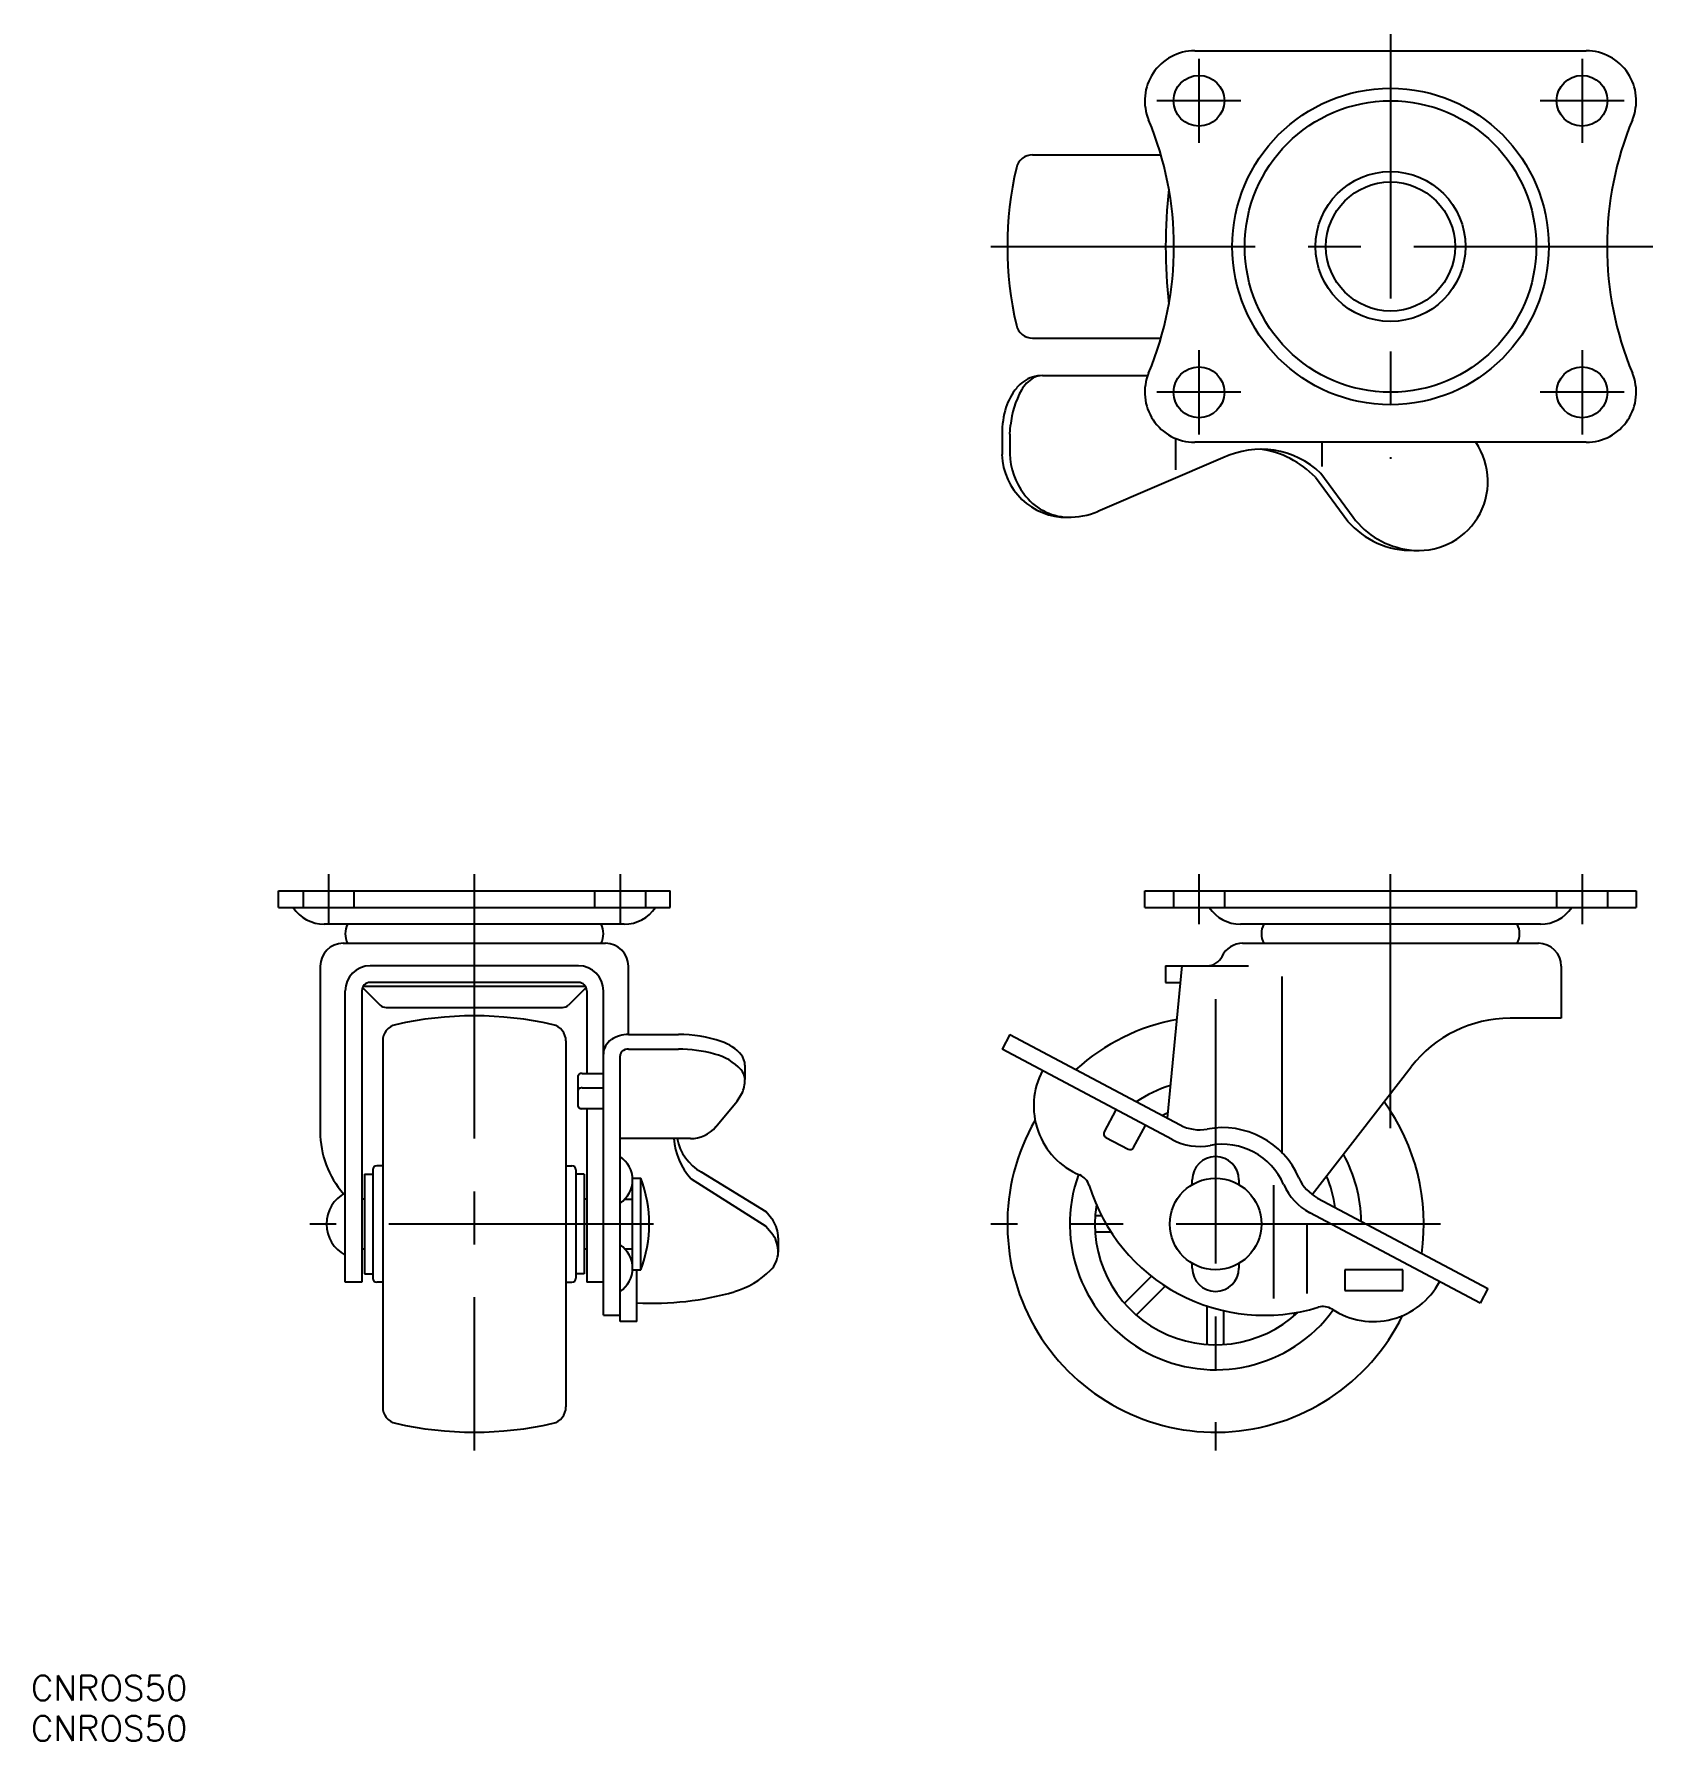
# Model space of a CAD drawing. Extents: x -163 to 31, y -179 to 26.
import ezdxf

# ---------------------------------------------------------------- set-up
doc = ezdxf.new("R2010")
doc.units = 0
doc.linetypes.add('CENTER', pattern=[50.8, 31.75, -6.35, 6.35, -6.35])
doc.linetypes.add('DASHED', pattern=[19.05, 12.7, -6.35])
doc.layers.get('0').update_dxf_attribs({"linetype": 'CONTINUOUS'})
doc.layers.add('CENTER', color=1, linetype='CENTER')
doc.styles.get("Standard").update_dxf_attribs({"font": 'txt.shx', "height": 3, "bigfont": 'bigfont.shx'})

# ---------------------------------------------------------------- blocks, each defined once
blk = doc.blocks.new('*U3')
at = {"color": 7, "linetype": 'CONTINUOUS'}
blk.add_text('CNROS50', height=3, dxfattribs=at).set_placement((-163.23, -174.57))
blk = doc.blocks.new('*U4')
at = {"color": 7, "linetype": 'CONTINUOUS'}
blk.add_text('CNROS50', height=3, dxfattribs=at).set_placement((-163.23, -179.42))

msp = doc.modelspace()

# ---------------------------------------------------------------- linework, layer by layer
at = {"color": 7, "linetype": 'CONTINUOUS'}
for p, q in [((-23.5, 23.5), (23.5, 23.5)), ((-42.97, 11), (-27.56, 11)), ((-42.97, -11), (-27.56, -11)), ((-41.77, -15.5), (-29.17, -15.5)), ((-46.64, -22.51), (-46.64, -24.99)), ((-45.71, -22.51), (-45.62, -21.46)), ((-45.71, -22.51), (-45.71, -24.88)), ((-25.79, -26.82), (-25.79, -23.04)), ((23.5, -23.5), (-23.5, -23.5)), ((-8.22, -26.43), (-8.22, -23.5)), ((-20.12, -25.38), (-35.13, -31.81)), ((-9.02, -27.7), (-5.14, -32.97)), ((-8.37, -27.23), (-4.5, -32.5)), ((-133.5, -77.36), (-86.5, -77.36)), ((-133.5, -79.36), (-133.5, -77.36)), ((-86.5, -79.36), (-86.5, -77.36)), ((-29.5, -79.36), (-29.5, -77.36)), ((-29.5, -77.36), (29.5, -77.36)), ((29.5, -77.36), (29.5, -79.36)), ((-133.5, -79.36), (-86.5, -79.36)), ((-29.5, -79.36), (29.5, -79.36)), ((-91.99, -81.36), (-128.01, -81.36)), ((18.01, -81.36), (-18.01, -81.36)), ((-125.75, -83.66), (-94.25, -83.66)), ((-17.75, -83.66), (17.75, -83.66)), ((-128.5, -86.41), (-128.5, -106.29)), ((-97.5, -86.36), (-122.5, -86.36)), ((-91.5, -94.6), (-91.5, -86.41)), ((-27, -86.36), (-17.03, -86.36)), ((-27, -86.36), (-27, -88.36)), ((-26.79, -104.64), (-25, -86.36)), ((-13, -108.89), (-13, -87.66)), ((20.5, -86.41), (20.5, -92.66)), ((-125.5, -124.36), (-125.5, -89.36)), ((-123.5, -89.36), (-123.5, -124.36)), ((-123.41, -88.95), (-121.29, -91.07)), ((-96.63, -88.86), (-123.37, -88.86)), ((-97.5, -88.36), (-122.5, -88.36)), ((-96.59, -88.95), (-98.71, -91.07)), ((-96.5, -89.36), (-96.5, -99.28)), ((-94.5, -128.32), (-94.5, -89.36)), ((-27, -88.36), (-25.2, -88.36)), ((-120.59, -91.36), (-99.41, -91.36)), ((20.5, -92.66), (14.35, -92.66)), ((-121, -95.38), (-121, -139.33)), ((-99, -95.38), (-99, -139.33)), ((-91.5, -94.6), (-85.5, -94.6)), ((-45.71, -94.6), (-46.64, -96.36)), ((-45.71, -94.6), (-25.27, -105.46)), ((-92.5, -129.07), (-92.5, -97.15)), ((-91.5, -96.36), (-85.5, -96.36)), ((-77.5, -100.01), (-77.5, -98.27)), ((-26.21, -107.23), (-46.64, -96.36)), ((-97.55, -103.27), (-97.55, -99.53)), ((-97.05, -99.28), (-94.5, -99.28)), ((-9.41, -113.83), (2.5, -98.47)), ((-97.06, -101.01), (-94.5, -101.01)), ((-78.43, -102.62), (-77.87, -101.7)), ((-97.06, -103.51), (-94.5, -103.51)), ((-96.5, -103.51), (-96.5, -124.36)), ((-81, -105.68), (-78.43, -102.62)), ((-32.96, -103.64), (-34.37, -106.29)), ((-30.84, -108.16), (-29.43, -105.52)), ((-84.06, -107.1), (-92.5, -107.1)), ((-34.16, -106.96), (-31.51, -108.37)), ((-121, -110.36), (-121.7, -110.36)), ((-99, -110.36), (-98.3, -110.36)), ((-123.2, -111.36), (-123.2, -123.36)), ((-123.2, -111.36), (-122.2, -111.36)), ((-122.2, -110.86), (-122.2, -123.86)), ((-97.8, -110.86), (-97.8, -123.86)), ((-96.8, -111.36), (-97.8, -111.36)), ((-96.8, -111.36), (-96.8, -123.36)), ((-91, -111.86), (-90, -111.86)), ((-91, -122.86), (-91, -111.86)), ((-90, -122.86), (-90, -111.86)), ((-83.98, -111.93), (-74.99, -117.61)), ((-82.77, -111.1), (-75.01, -115.86)), ((-23.8, -112.62), (-23.8, -112.06)), ((-18.2, -112.06), (-18.2, -112.62)), ((-14, -126.29), (-14, -112.69)), ((-123.2, -114.36), (-123.5, -114.36)), ((-96.5, -114.36), (-96.8, -114.36)), ((-91.91, -114.36), (-91, -114.36)), ((-8.75, -114.25), (11.69, -125.11)), ((-74.13, -116.92), (-75.01, -115.86)), ((-34.71, -116.36), (-35.47, -116.36)), ((10.75, -126.88), (-9.69, -116.01)), ((-74.99, -117.61), (-74.12, -118.67)), ((-33.55, -118.36), (-35.47, -118.36)), ((-10, -125.71), (-10, -117.27)), ((-123.5, -120.36), (-123.2, -120.36)), ((-96.8, -120.36), (-96.5, -120.36)), ((-91.91, -120.36), (-91, -120.36)), ((-73.5, -119.03), (-73.5, -120.76)), ((-91, -122.86), (-90, -122.86)), ((-90.5, -129.07), (-90.5, -122.86)), ((-23.8, -122.66), (-23.8, -122.09)), ((-18.2, -122.09), (-18.2, -122.66)), ((-5.5, -122.86), (-5.5, -125.36)), ((1.5, -122.86), (-5.5, -122.86)), ((1.5, -125.36), (1.5, -122.86)), ((-123.5, -124.36), (-125.5, -124.36)), ((-123.2, -123.36), (-122.2, -123.36)), ((-121, -124.36), (-121.7, -124.36)), ((-99, -124.36), (-98.3, -124.36)), ((-96.8, -123.36), (-97.8, -123.36)), ((-94.5, -124.36), (-96.5, -124.36)), ((-31.94, -126.88), (-28.7, -123.64)), ((-30.52, -128.29), (-27.04, -124.82)), ((-5.5, -125.36), (1.5, -125.36)), ((11.69, -125.11), (10.75, -126.88)), ((-94.5, -128.32), (-92.5, -128.32)), ((-90.5, -129.07), (-92.5, -129.07)), ((-22, -131.82), (-22, -127.22)), ((-20, -131.82), (-20, -127.78)), ((-11.48, -128.29), (-11.72, -128.05))]:
    msp.add_line(p, q, dxfattribs=at)
at = {"color": 3, "linetype": 'DASHED'}
for p, q in [((-130.55, -77.36), (-130.55, -79.36)), ((-124.45, -77.36), (-124.45, -79.36)), ((-95.55, -77.36), (-95.55, -79.36)), ((-89.45, -77.36), (-89.45, -79.36)), ((-26.05, -77.36), (-26.05, -79.36)), ((-19.95, -77.36), (-19.95, -79.36)), ((19.95, -77.36), (19.95, -79.36)), ((26.05, -77.36), (26.05, -79.36))]:
    msp.add_line(p, q, dxfattribs=at)
at = {"color": 7, "linetype": 'CONTINUOUS'}
for centre, radius in [((-23, 17.5), 3.05), ((23, 17.5), 3.05), ((0, 0), 19), ((0, 0), 17.5), ((0, 0), 9), ((0, 0), 7.75), ((-23, -17.5), 3.05), ((23, -17.5), 3.05), ((-21, -117.36), 5.5)]:
    msp.add_circle(centre, radius, dxfattribs=at)
for centre, radius, start, end in [((-23.5, 17.5), 6, 90, 202.6199), ((23.5, 17.5), 6, 337.3801, 90), ((-65.5, 0), 39.5, 337.3801, 22.6199), ((65.5, 0), 39.5, 157.3801, 202.6199), ((-42.97, 9), 2, 90, 166.9971), ((-4, 0), 42, 166.9971, 193.0029), ((34.06, 0), 61.06, 173.5067, 186.4933), ((-42.97, -9), 2, 193.0029, 270), ((-41.53, -19.82), 4.4, 109.4315, 139.8237), ((-40.85, -19.18), 3.97, 120.9884, 150.8731), ((-41.83, -19.42), 3.92, 89.0922, 107.1951), ((-41.78, -17.91), 2.41, 89.8187, 117.6238), ((-23.5, -17.5), 6, 157.3801, 270), ((23.5, -17.5), 6, 270, 22.6199), ((-39.41, -21.53), 7.11, 140.3368, 161.8634), ((-34.66, -22.53), 11.01, 151.314, 174.4424), ((-35.24, -22.56), 11.4, 163.4681, 179.7634), ((-15.57, -34.73), 10.39, 46.1901, 115.9491), ((-17.15, -35.5), 11.27, 43.8203, 82.3349), ((3.39, -28.2), 8.3, 261.9734, 34.4902), ((-38.89, -24.75), 7.76, 181.7737, 270.7346), ((-37.44, -24.7), 8.26, 181.2848, 217.3966), ((-38.51, -25.71), 6.8, 216.0397, 267.6634), ((-38.79, -22.51), 10, 270, 291.4834), ((3.5, -26.5), 10, 216.8699, 262.6885), ((2.53, -26.32), 10.16, 220.9012, 271.3476), ((-128.01, -76.86), 4.5, 213.749, 270), ((-91.99, -76.86), 4.5, 270, 326.251), ((-18.01, -76.86), 4.5, 213.749, 270), ((18.01, -76.86), 4.5, 270, 326.251), ((-123, -82.51), 2.5, 152.6129, 207.3871), ((-97, -82.51), 2.5, 332.6129, 27.3871), ((-13, -82.51), 2.5, 152.6129, 207.3871), ((13, -82.51), 2.5, 332.6129, 27.3871), ((-125.75, -86.41), 2.75, 90, 180), ((-94.25, -86.41), 2.75, 0, 90), ((-17.75, -86.41), 2.75, 90, 154.4322), ((17.75, -86.41), 2.75, 0, 90), ((-22.03, -84.36), 2, 270, 334.4322), ((-122.5, -89.36), 3, 90, 180), ((-97.5, -89.36), 3, 0, 90), ((-122.5, -89.36), 1, 90, 180), ((-97.5, -89.36), 1, 0, 90), ((-120.59, -90.36), 1, 225, 270), ((-99.41, -90.36), 1, 270, 315), ((-119, -95.38), 2, 103.0029, 180), ((-110, -134.36), 42, 76.9971, 103.0029), ((-101, -95.38), 2, 0, 76.9971), ((-21, -117.36), 25, 100.6715, 132.1231), ((14.35, -107.66), 15, 90, 142.2226), ((-92.3, -97.04), 2.21, 124.4038, 178.0792), ((-91.51, -98.2), 3.6, 89.8279, 124.3473), ((-85.47, -110.11), 15.52, 70.7497, 90.1247), ((-81.87, -100.36), 5.13, 39.8866, 72.7333), ((-91.76, -97.18), 0.739, 131.242, 177.7226), ((-91.5, -97.55), 1.19, 89.7793, 128.7575), ((-85.51, -112.51), 16.15, 74.3248, 89.9798), ((-82.66, -103.16), 6.38, 42.7091, 76.2623), ((-79.55, -98.34), 2.05, 1.769, 38.0547), ((-97.32, -99.58), 0.231, 112.4857, 168.4036), ((-97.05, -100.12), 0.834, 89.759, 115.5126), ((-79.63, -100.18), 2.14, 4.5718, 38.9335), ((-81.36, -100.06), 3.86, 334.7845, 0.767), ((-33.84, -103.17), 9, 152, 247.2798), ((-97.32, -101.31), 0.231, 112.4857, 168.4036), ((-97.05, -101.85), 0.834, 89.759, 115.5126), ((-21, -117.36), 17.5, 107.9894, 122.9407), ((-97.32, -103.22), 0.231, 191.5964, 247.5143), ((-97.05, -102.68), 0.834, 244.4874, 270.241), ((-21, -117.36), 14.5, 113.277, 116.1117), ((-21, -117.36), 25, 351.8769, 35.9624), ((-117.21, -106.29), 11.29, 180, 221.2186), ((-84.06, -103.1), 4, 270, 319.967), ((-21, -117.36), 25, 150.1059, 333.8941), ((-33.93, -106.52), 0.5, 152, 242), ((-22.92, -101.05), 5, 242, 280.5982), ((-20.17, -115.79), 10, 23.4018, 100.5982), ((-77.94, -106.5), 8.12, 184.2662, 221.9262), ((-79.9, -106.02), 5.84, 190.6953, 240.5008), ((-31.28, -107.93), 0.5, 242, 332), ((-22.92, -101.05), 7, 242, 280.5982), ((-20.17, -115.79), 8, 23.4018, 100.5982), ((-121.7, -110.86), 0.5, 90, 180), ((-98.3, -110.86), 0.5, 0, 90), ((-94.36, -112.06), 3.36, 303.6428, 56.3572), ((-21, -112.06), 2.8, 0, 180), ((-21, -117.36), 17.5, 1.0593, 28.6444), ((-104.63, -117.36), 15.63, 339.3903, 20.6097), ((-21, -117.36), 17.5, 160.1292, 323.8708), ((-38.09, -113.31), 2, 16.9418, 67.2798), ((-6.4, -109.83), 7, 203.4018, 242), ((-6.4, -109.83), 5, 203.4018, 242), ((-21, -117.36), 14.5, 7.8883, 23.3569), ((-123.5, -117.36), 4.25, 118.0725, 241.9275), ((-15.13, -106.32), 22, 196.9418, 287.0582), ((-21, -117.36), 14.5, 170.9134, 313.0866), ((-77.44, -119.06), 3.94, 0.5379, 32.902), ((-77.4, -120.79), 3.9, 0.428, 32.83), ((-94.36, -122.66), 3.36, 303.6428, 56.3572), ((-76.77, -120.62), 3.27, 315.4715, 357.6002), ((-81.78, -115.42), 10.5, 286.6105, 314.4338), ((-21, -122.66), 2.8, 180, 0), ((-121.7, -123.86), 0.5, 180, 270), ((-98.3, -123.86), 0.5, 270, 0), ((-2.06, -120.07), 9, 236.7202, 332), ((-88.65, -91.27), 35.61, 267.0198, 286.0832), ((-8.09, -129.27), 2, 56.7202, 107.0582), ((-119, -139.33), 2, 180, 256.9971), ((-101, -139.33), 2, 283.0029, 0), ((-110, -100.36), 42, 256.9971, 283.0029)]:
    msp.add_arc(centre, radius, start, end, dxfattribs=at)
at = {"layer": 'CENTER', "color": 1, "linetype": 'CENTER'}
for p, q in [((0, 25.5), (0, -25.5)), ((-23, 22.55), (-23, 12.45)), ((23, 22.55), (23, 12.45)), ((-17.95, 17.5), (-28.05, 17.5)), ((28.05, 17.5), (17.95, 17.5)), ((-48, 0), (31.5, 0)), ((-23, -12.45), (-23, -22.55)), ((23, -12.45), (23, -22.55)), ((-17.95, -17.5), (-28.05, -17.5)), ((28.05, -17.5), (17.95, -17.5)), ((-127.5, -75.36), (-127.5, -81.36)), ((-110, -75.36), (-110, -144.55)), ((-92.5, -75.36), (-92.5, -81.36)), ((-23, -75.36), (-23, -81.36)), ((0, -105.84), (0, -75.36)), ((23, -75.36), (23, -81.36)), ((-21, -90.36), (-21, -144.55)), ((-88.5, -117.36), (-129.75, -117.36)), ((6, -117.36), (-48, -117.36))]:
    msp.add_line(p, q, dxfattribs=at)

# ---------------------------------------------------------------- block references
at = {"color": 7, "linetype": 'CONTINUOUS'}
for name in ['*U3', '*U4']:
    msp.add_blockref(name, (0, 0), dxfattribs=at)

doc.saveas('drawing.dxf')
